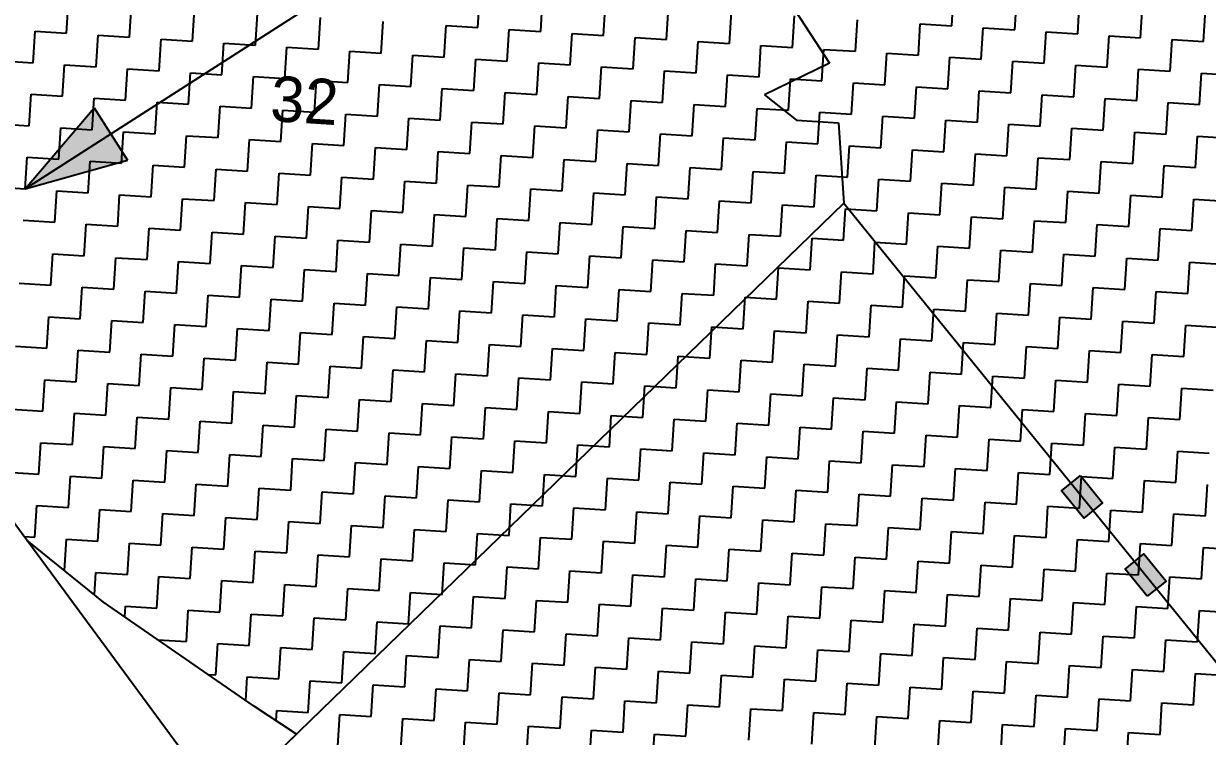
# Model space of a CAD drawing. Header units: metres. Extents: x 283327 to 285518, y 2014808 to 2017186.
# Drawn here: x 284659.1 to 285129.7, y 2015177.6 to 2015460.7 of the extents above; entities that cross this region are included whole.
import ezdxf
from ezdxf.enums import TextEntityAlignment as Align

# ---------------------------------------------------------------- set-up
doc = ezdxf.new("R2010")
doc.units = ezdxf.units.M
doc.header["$MEASUREMENT"] = 0
for name, color, linetype in [('POLY_HATCH', 12, 'Continuous'), ('POLY_PARCEL', 6, 'Continuous'), ('TEXT_PARCEL', 7, 'Continuous')]:
    doc.layers.add(name, color=color, linetype=linetype)
doc.styles.add('TEXT_MAP', font='', dxfattribs={"height": 2.5})
doc.styles.get('TEXT_MAP').set_extended_font_data('Kruti Dev 050')

msp = doc.modelspace()

# ---------------------------------------------------------------- hatches: boundary and pattern name
h = msp.add_hatch(color=256)
h.paths.add_polyline_path([(284693.74, 2015416.92), (284687.07, 2015427.32), (284659.73, 2015395.13)])
h.paths.add_polyline_path([(284659.73, 2015395.13), (284700.4, 2015406.52), (284693.74, 2015416.92)])
for points in [[(285080.53, 2015264.29), (285088.03, 2015270.37), (285079.23, 2015281.21), (285071.74, 2015275.13)], [(285104.47, 2015250.12), (285096.97, 2015244.03), (285105.77, 2015233.2), (285113.26, 2015239.28)]]:
    msp.add_hatch(color=256).paths.add_polyline_path(points)

# ---------------------------------------------------------------- linework, layer by layer
for points in [[(284659.73, 2015395.13), (284864.59, 2015526.42)], [(284659.73, 2015395.13), (284687.07, 2015427.32)], [(284687.07, 2015427.32), (284700.4, 2015406.52)], [(284659.73, 2015395.13), (284700.4, 2015406.52)]]:
    msp.add_lwpolyline(points)
for points in [[(285079.23, 2015281.21), (285088.03, 2015270.37), (285080.53, 2015264.29), (285071.74, 2015275.13)], [(285105.77, 2015233.2), (285096.97, 2015244.03), (285104.47, 2015250.12), (285113.26, 2015239.28)]]:
    msp.add_lwpolyline(points, close=True)
at = {"layer": 'POLY_HATCH', "linetype": 'Continuous'}
for p, q in [((284676.18, 2015456.9), (284676.97, 2015469.42)), ((284839.63, 2015459.18), (284840.41, 2015471.69)), ((284864.65, 2015457.61), (284865.44, 2015470.12)), ((285028.1, 2015459.89), (285028.88, 2015472.4)), ((285053.12, 2015458.31), (285053.91, 2015470.83)), ((285078.14, 2015456.74), (285078.93, 2015469.25)), ((284701.2, 2015455.33), (284701.99, 2015467.84)), ((284726.23, 2015453.75), (284727.02, 2015466.27)), ((284751.25, 2015452.18), (284752.04, 2015464.69)), ((284889.67, 2015456.03), (284890.46, 2015468.55)), ((284914.7, 2015454.46), (284915.49, 2015466.97)), ((284939.72, 2015452.89), (284940.51, 2015465.4)), ((285103.17, 2015455.16), (285103.96, 2015467.68)), ((285128.19, 2015453.59), (285128.98, 2015466.1)), ((284776.28, 2015450.61), (284777.06, 2015463.12)), ((284801.3, 2015449.03), (284802.09, 2015461.54)), ((284826.33, 2015447.46), (284827.11, 2015459.97)), ((284827.11, 2015459.97), (284839.63, 2015459.18)), ((284964.75, 2015451.31), (284965.53, 2015463.82)), ((284989.77, 2015449.74), (284990.56, 2015462.25)), ((285014.8, 2015448.16), (285015.58, 2015460.67)), ((285015.58, 2015460.67), (285028.1, 2015459.89)), ((284662.88, 2015445.18), (284663.67, 2015457.69)), ((284663.67, 2015457.69), (284676.18, 2015456.9)), ((284687.9, 2015443.6), (284688.69, 2015456.12)), ((284688.69, 2015456.12), (284701.2, 2015455.33)), ((284851.35, 2015445.88), (284852.14, 2015458.4)), ((284852.14, 2015458.4), (284864.65, 2015457.61)), ((284876.37, 2015444.31), (284877.16, 2015456.82)), ((284877.16, 2015456.82), (284889.67, 2015456.03)), ((284901.4, 2015442.73), (284902.19, 2015455.25)), ((284902.19, 2015455.25), (284914.7, 2015454.46)), ((285039.82, 2015446.59), (285040.61, 2015459.1)), ((285040.61, 2015459.1), (285053.12, 2015458.31)), ((285064.85, 2015445.01), (285065.63, 2015457.53)), ((285065.63, 2015457.53), (285078.14, 2015456.74)), ((285089.87, 2015443.44), (285090.66, 2015455.95)), ((285090.66, 2015455.95), (285103.17, 2015455.16)), ((284712.93, 2015442.03), (284713.72, 2015454.54)), ((284713.72, 2015454.54), (284726.23, 2015453.75)), ((284737.95, 2015440.46), (284738.74, 2015452.97)), ((284738.74, 2015452.97), (284751.25, 2015452.18)), ((284762.98, 2015438.88), (284763.76, 2015451.39)), ((284763.76, 2015451.39), (284776.28, 2015450.61)), ((284926.42, 2015441.16), (284927.21, 2015453.67)), ((284927.21, 2015453.67), (284939.72, 2015452.89)), ((284951.45, 2015439.59), (284952.24, 2015452.1)), ((284952.24, 2015452.1), (284964.75, 2015451.31)), ((284976.47, 2015438.01), (284977.26, 2015450.52)), ((284977.26, 2015450.52), (284989.77, 2015449.74)), ((285114.89, 2015441.86), (285115.68, 2015454.38)), ((285115.68, 2015454.38), (285128.19, 2015453.59)), ((284650.37, 2015445.97), (284662.88, 2015445.18)), ((284788, 2015437.31), (284788.79, 2015449.82)), ((284788.79, 2015449.82), (284801.3, 2015449.03)), ((284813.03, 2015435.73), (284813.81, 2015448.24)), ((284813.81, 2015448.24), (284826.33, 2015447.46)), ((284838.05, 2015434.16), (284838.84, 2015446.67)), ((284838.84, 2015446.67), (284851.35, 2015445.88)), ((285001.5, 2015436.44), (285002.28, 2015448.95)), ((285002.28, 2015448.95), (285014.8, 2015448.16)), ((285026.52, 2015434.86), (285027.31, 2015447.38)), ((285027.31, 2015447.38), (285039.82, 2015446.59)), ((285051.55, 2015433.29), (285052.33, 2015445.8)), ((285052.33, 2015445.8), (285064.85, 2015445.01)), ((284674.6, 2015431.88), (284675.39, 2015444.39)), ((284675.39, 2015444.39), (284687.9, 2015443.6)), ((284699.63, 2015430.3), (284700.42, 2015442.82)), ((284700.42, 2015442.82), (284712.93, 2015442.03)), ((284724.65, 2015428.73), (284725.44, 2015441.24)), ((284725.44, 2015441.24), (284737.95, 2015440.46)), ((284863.08, 2015432.58), (284863.86, 2015445.1)), ((284863.86, 2015445.1), (284876.37, 2015444.31)), ((284888.1, 2015431.01), (284888.89, 2015443.52)), ((284888.89, 2015443.52), (284901.4, 2015442.73)), ((284913.12, 2015429.44), (284913.91, 2015441.95)), ((284913.91, 2015441.95), (284926.42, 2015441.16)), ((285076.57, 2015431.71), (285077.36, 2015444.23)), ((285077.36, 2015444.23), (285089.87, 2015443.44)), ((285101.6, 2015430.14), (285102.38, 2015442.65)), ((285102.38, 2015442.65), (285114.89, 2015441.86)), ((285126.62, 2015428.57), (285127.41, 2015441.08)), ((285127.41, 2015441.08), (285139.92, 2015440.29)), ((284749.68, 2015427.16), (284750.47, 2015439.67)), ((284750.47, 2015439.67), (284762.98, 2015438.88)), ((284774.7, 2015425.58), (284775.49, 2015438.09)), ((284775.49, 2015438.09), (284788, 2015437.31)), ((284799.73, 2015424.01), (284800.51, 2015436.52)), ((284800.51, 2015436.52), (284813.03, 2015435.73)), ((284938.15, 2015427.86), (284938.94, 2015440.37)), ((284938.94, 2015440.37), (284951.45, 2015439.59)), ((284963.17, 2015426.29), (284963.96, 2015438.8)), ((284963.96, 2015438.8), (284976.47, 2015438.01)), ((284988.2, 2015424.71), (284988.98, 2015437.22)), ((284988.98, 2015437.22), (285001.5, 2015436.44)), ((284661.31, 2015420.15), (284662.09, 2015432.67)), ((284662.09, 2015432.67), (284674.6, 2015431.88)), ((284824.75, 2015422.43), (284825.54, 2015434.95)), ((284825.54, 2015434.95), (284838.05, 2015434.16)), ((284849.78, 2015420.86), (284850.56, 2015433.37)), ((284850.56, 2015433.37), (284863.08, 2015432.58)), ((284874.8, 2015419.28), (284875.59, 2015431.8)), ((284875.59, 2015431.8), (284888.1, 2015431.01)), ((285013.22, 2015423.14), (285014.01, 2015435.65)), ((285014.01, 2015435.65), (285026.52, 2015434.86)), ((285038.25, 2015421.56), (285039.03, 2015434.08)), ((285039.03, 2015434.08), (285051.55, 2015433.29)), ((285063.27, 2015419.99), (285064.06, 2015432.5)), ((285064.06, 2015432.5), (285076.57, 2015431.71)), ((284686.33, 2015418.58), (284687.12, 2015431.09)), ((284687.12, 2015431.09), (284699.63, 2015430.3)), ((284711.35, 2015417.01), (284712.14, 2015429.52)), ((284712.14, 2015429.52), (284724.65, 2015428.73)), ((284736.38, 2015415.43), (284737.17, 2015427.94)), ((284737.17, 2015427.94), (284749.68, 2015427.16)), ((284899.82, 2015417.71), (284900.61, 2015430.22)), ((284900.61, 2015430.22), (284913.12, 2015429.44)), ((284924.85, 2015416.14), (284925.64, 2015428.65)), ((284925.64, 2015428.65), (284938.15, 2015427.86)), ((284949.87, 2015414.56), (284950.66, 2015427.07)), ((284950.66, 2015427.07), (284963.17, 2015426.29)), ((285088.3, 2015418.41), (285089.08, 2015430.93)), ((285089.08, 2015430.93), (285101.6, 2015430.14)), ((285113.32, 2015416.84), (285114.11, 2015429.35)), ((285114.11, 2015429.35), (285126.62, 2015428.57)), ((284761.4, 2015413.86), (284762.19, 2015426.37)), ((284762.19, 2015426.37), (284774.7, 2015425.58)), ((284786.43, 2015412.28), (284787.21, 2015424.79)), ((284787.21, 2015424.79), (284799.73, 2015424.01)), ((284811.45, 2015410.71), (284812.24, 2015423.22)), ((284812.24, 2015423.22), (284824.75, 2015422.43)), ((284974.9, 2015412.99), (284975.69, 2015425.5)), ((284975.69, 2015425.5), (284988.2, 2015424.71)), ((284999.92, 2015411.41), (285000.71, 2015423.92)), ((285000.71, 2015423.92), (285013.22, 2015423.14)), ((285024.95, 2015409.84), (285025.73, 2015422.35)), ((285025.73, 2015422.35), (285038.25, 2015421.56)), ((284648.79, 2015420.94), (284661.31, 2015420.15)), ((284673.03, 2015406.85), (284673.82, 2015419.37)), ((284673.82, 2015419.37), (284686.33, 2015418.58)), ((284698.05, 2015405.28), (284698.84, 2015417.79)), ((284698.84, 2015417.79), (284711.35, 2015417.01)), ((284836.48, 2015409.13), (284837.26, 2015421.65)), ((284837.26, 2015421.65), (284849.78, 2015420.86)), ((284861.5, 2015407.56), (284862.29, 2015420.07)), ((284862.29, 2015420.07), (284874.8, 2015419.28)), ((284886.53, 2015405.98), (284887.31, 2015418.5)), ((284887.31, 2015418.5), (284899.82, 2015417.71)), ((285049.97, 2015408.26), (285050.76, 2015420.78)), ((285050.76, 2015420.78), (285063.27, 2015419.99)), ((285075, 2015406.69), (285075.78, 2015419.2)), ((285075.78, 2015419.2), (285088.3, 2015418.41)), ((285100.02, 2015405.12), (285100.81, 2015417.63)), ((285100.81, 2015417.63), (285113.32, 2015416.84)), ((284723.08, 2015403.71), (284723.87, 2015416.22)), ((284723.87, 2015416.22), (284736.38, 2015415.43)), ((284748.1, 2015402.13), (284748.89, 2015414.64)), ((284748.89, 2015414.64), (284761.4, 2015413.86)), ((284773.13, 2015400.56), (284773.92, 2015413.07)), ((284773.92, 2015413.07), (284786.43, 2015412.28)), ((284911.55, 2015404.41), (284912.34, 2015416.92)), ((284912.34, 2015416.92), (284924.85, 2015416.14)), ((284936.57, 2015402.84), (284937.36, 2015415.35)), ((284937.36, 2015415.35), (284949.87, 2015414.56)), ((284961.6, 2015401.26), (284962.39, 2015413.77)), ((284962.39, 2015413.77), (284974.9, 2015412.99)), ((285125.05, 2015403.54), (285125.83, 2015416.05)), ((285125.83, 2015416.05), (285138.34, 2015415.27)), ((284798.15, 2015398.98), (284798.94, 2015411.49)), ((284798.94, 2015411.49), (284811.45, 2015410.71)), ((284823.18, 2015397.41), (284823.96, 2015409.92)), ((284823.96, 2015409.92), (284836.48, 2015409.13)), ((284848.2, 2015395.83), (284848.99, 2015408.35)), ((284848.99, 2015408.35), (284861.5, 2015407.56)), ((284986.62, 2015399.69), (284987.41, 2015412.2)), ((284987.41, 2015412.2), (284999.92, 2015411.41)), ((285011.65, 2015398.11), (285012.44, 2015410.63)), ((285012.44, 2015410.63), (285024.95, 2015409.84)), ((285036.67, 2015396.54), (285037.46, 2015409.05)), ((285037.46, 2015409.05), (285049.97, 2015408.26)), ((284659.73, 2015395.13), (284660.52, 2015407.64)), ((284660.52, 2015407.64), (284673.03, 2015406.85)), ((284684.76, 2015393.55), (284685.54, 2015406.07)), ((284685.54, 2015406.07), (284698.05, 2015405.28)), ((284709.78, 2015391.98), (284710.57, 2015404.49)), ((284710.57, 2015404.49), (284723.08, 2015403.71)), ((284873.23, 2015394.26), (284874.01, 2015406.77)), ((284874.01, 2015406.77), (284886.53, 2015405.98)), ((284898.25, 2015392.69), (284899.04, 2015405.2)), ((284899.04, 2015405.2), (284911.55, 2015404.41)), ((284923.28, 2015391.11), (284924.06, 2015403.62)), ((284924.06, 2015403.62), (284936.57, 2015402.84)), ((285061.7, 2015394.96), (285062.48, 2015407.48)), ((285062.48, 2015407.48), (285075, 2015406.69)), ((285086.72, 2015393.39), (285087.51, 2015405.9)), ((285087.51, 2015405.9), (285100.02, 2015405.12)), ((285111.75, 2015391.82), (285112.53, 2015404.33)), ((285112.53, 2015404.33), (285125.05, 2015403.54)), ((284734.8, 2015390.41), (284735.59, 2015402.92)), ((284735.59, 2015402.92), (284748.1, 2015402.13)), ((284759.83, 2015388.83), (284760.62, 2015401.34)), ((284760.62, 2015401.34), (284773.13, 2015400.56)), ((284784.85, 2015387.26), (284785.64, 2015399.77)), ((284785.64, 2015399.77), (284798.15, 2015398.98)), ((284948.3, 2015389.54), (284949.09, 2015402.05)), ((284949.09, 2015402.05), (284961.6, 2015401.26)), ((284973.32, 2015387.96), (284974.11, 2015400.47)), ((284974.11, 2015400.47), (284986.62, 2015399.69)), ((284998.35, 2015386.39), (284999.14, 2015398.9)), ((284999.14, 2015398.9), (285011.65, 2015398.11)), ((284647.22, 2015395.92), (284659.73, 2015395.13)), ((284671.46, 2015381.83), (284672.24, 2015394.34)), ((284672.24, 2015394.34), (284684.76, 2015393.55)), ((284809.88, 2015385.68), (284810.66, 2015398.2)), ((284810.66, 2015398.2), (284823.18, 2015397.41)), ((284834.9, 2015384.11), (284835.69, 2015396.62)), ((284835.69, 2015396.62), (284848.2, 2015395.83)), ((284859.93, 2015382.53), (284860.71, 2015395.05)), ((284860.71, 2015395.05), (284873.23, 2015394.26)), ((285023.37, 2015384.81), (285024.16, 2015397.33)), ((285024.16, 2015397.33), (285036.67, 2015396.54)), ((285048.4, 2015383.24), (285049.18, 2015395.75)), ((285049.18, 2015395.75), (285061.7, 2015394.96)), ((285073.42, 2015381.67), (285074.21, 2015394.18)), ((285074.21, 2015394.18), (285086.72, 2015393.39)), ((284696.48, 2015380.26), (284697.27, 2015392.77)), ((284697.27, 2015392.77), (284709.78, 2015391.98)), ((284721.5, 2015378.68), (284722.29, 2015391.19)), ((284722.29, 2015391.19), (284734.8, 2015390.41)), ((284746.53, 2015377.11), (284747.32, 2015389.62)), ((284747.32, 2015389.62), (284759.83, 2015388.83)), ((284884.95, 2015380.96), (284885.74, 2015393.47)), ((284885.74, 2015393.47), (284898.25, 2015392.69)), ((284909.98, 2015379.39), (284910.76, 2015391.9)), ((284910.76, 2015391.9), (284923.28, 2015391.11)), ((284935, 2015377.81), (284935.79, 2015390.32)), ((284935.79, 2015390.32), (284948.3, 2015389.54)), ((285098.45, 2015380.09), (285099.23, 2015392.6)), ((285099.23, 2015392.6), (285111.75, 2015391.82)), ((285123.47, 2015378.52), (285124.26, 2015391.03)), ((285124.26, 2015391.03), (285136.77, 2015390.24)), ((284771.55, 2015375.53), (284772.34, 2015388.04)), ((284772.34, 2015388.04), (284784.85, 2015387.26)), ((284796.58, 2015373.96), (284797.37, 2015386.47)), ((284797.37, 2015386.47), (284809.88, 2015385.68)), ((284821.6, 2015372.38), (284822.39, 2015384.9)), ((284822.39, 2015384.9), (284834.9, 2015384.11)), ((284960.02, 2015376.24), (284960.81, 2015388.75)), ((284960.81, 2015388.75), (284973.32, 2015387.96)), ((284985.05, 2015374.66), (284985.84, 2015387.18)), ((284985.84, 2015387.18), (284998.35, 2015386.39)), ((285010.07, 2015373.09), (285010.86, 2015385.6)), ((285010.86, 2015385.6), (285023.37, 2015384.81)), ((284658.94, 2015382.62), (284671.46, 2015381.83)), ((284683.18, 2015368.53), (284683.97, 2015381.04)), ((284683.97, 2015381.04), (284696.48, 2015380.26)), ((284708.21, 2015366.96), (284708.99, 2015379.47)), ((284708.99, 2015379.47), (284721.5, 2015378.68)), ((284846.63, 2015370.81), (284847.41, 2015383.32)), ((284847.41, 2015383.32), (284859.93, 2015382.53)), ((284871.65, 2015369.24), (284872.44, 2015381.75)), ((284872.44, 2015381.75), (284884.95, 2015380.96)), ((284896.68, 2015367.66), (284897.46, 2015380.17)), ((284897.46, 2015380.17), (284909.98, 2015379.39)), ((285035.1, 2015371.51), (285035.89, 2015384.03)), ((285035.89, 2015384.03), (285048.4, 2015383.24)), ((285060.12, 2015369.94), (285060.91, 2015382.45)), ((285060.91, 2015382.45), (285073.42, 2015381.67)), ((285085.15, 2015368.37), (285085.93, 2015380.88)), ((285085.93, 2015380.88), (285098.45, 2015380.09)), ((284733.23, 2015365.38), (284734.02, 2015377.89)), ((284734.02, 2015377.89), (284746.53, 2015377.11)), ((284758.25, 2015363.81), (284759.04, 2015376.32)), ((284759.04, 2015376.32), (284771.55, 2015375.53)), ((284783.28, 2015362.23), (284784.07, 2015374.75)), ((284784.07, 2015374.75), (284796.58, 2015373.96)), ((284921.7, 2015366.09), (284922.49, 2015378.6)), ((284922.49, 2015378.6), (284935, 2015377.81)), ((284946.73, 2015364.51), (284947.51, 2015377.02)), ((284947.51, 2015377.02), (284960.02, 2015376.24)), ((284971.75, 2015362.94), (284972.54, 2015375.45)), ((284972.54, 2015375.45), (284985.05, 2015374.66)), ((285110.17, 2015366.79), (285110.96, 2015379.3)), ((285110.96, 2015379.3), (285123.47, 2015378.52)), ((284808.3, 2015360.66), (284809.09, 2015373.17)), ((284809.09, 2015373.17), (284821.6, 2015372.38)), ((284833.33, 2015359.08), (284834.12, 2015371.6)), ((284834.12, 2015371.6), (284846.63, 2015370.81)), ((284858.35, 2015357.51), (284859.14, 2015370.02)), ((284859.14, 2015370.02), (284871.65, 2015369.24)), ((284996.77, 2015361.36), (284997.56, 2015373.88)), ((284997.56, 2015373.88), (285010.07, 2015373.09)), ((285021.8, 2015359.79), (285022.59, 2015372.3)), ((285022.59, 2015372.3), (285035.1, 2015371.51)), ((285046.82, 2015358.22), (285047.61, 2015370.73)), ((285047.61, 2015370.73), (285060.12, 2015369.94)), ((284669.88, 2015356.81), (284670.67, 2015369.32)), ((284670.67, 2015369.32), (284683.18, 2015368.53)), ((284694.91, 2015355.23), (284695.69, 2015367.74)), ((284695.69, 2015367.74), (284708.21, 2015366.96)), ((284719.93, 2015353.66), (284720.72, 2015366.17)), ((284720.72, 2015366.17), (284733.23, 2015365.38)), ((284883.38, 2015355.94), (284884.16, 2015368.45)), ((284884.16, 2015368.45), (284896.68, 2015367.66)), ((284908.4, 2015354.36), (284909.19, 2015366.87)), ((284909.19, 2015366.87), (284921.7, 2015366.09)), ((285071.85, 2015356.64), (285072.63, 2015369.15)), ((285072.63, 2015369.15), (285085.15, 2015368.37)), ((285096.87, 2015355.07), (285097.66, 2015367.58)), ((285097.66, 2015367.58), (285110.17, 2015366.79)), ((285121.9, 2015353.49), (285122.68, 2015366)), ((285122.68, 2015366), (285135.2, 2015365.22)), ((284744.96, 2015352.08), (284745.74, 2015364.59)), ((284745.74, 2015364.59), (284758.25, 2015363.81)), ((284769.98, 2015350.51), (284770.77, 2015363.02)), ((284770.77, 2015363.02), (284783.28, 2015362.23)), ((284795, 2015348.93), (284795.79, 2015361.45)), ((284795.79, 2015361.45), (284808.3, 2015360.66)), ((284933.43, 2015352.79), (284934.21, 2015365.3)), ((284934.21, 2015365.3), (284946.73, 2015364.51)), ((284958.45, 2015351.21), (284959.24, 2015363.73)), ((284959.24, 2015363.73), (284971.75, 2015362.94)), ((284983.47, 2015349.64), (284984.26, 2015362.15)), ((284984.26, 2015362.15), (284996.77, 2015361.36)), ((284657.37, 2015357.59), (284669.88, 2015356.81)), ((284681.61, 2015343.51), (284682.39, 2015356.02)), ((284682.39, 2015356.02), (284694.91, 2015355.23)), ((284820.03, 2015347.36), (284820.82, 2015359.87)), ((284820.82, 2015359.87), (284833.33, 2015359.08)), ((284845.05, 2015345.79), (284845.84, 2015358.3)), ((284845.84, 2015358.3), (284858.35, 2015357.51)), ((284870.08, 2015344.21), (284870.86, 2015356.72)), ((284870.86, 2015356.72), (284883.38, 2015355.94)), ((285008.5, 2015348.06), (285009.29, 2015360.58)), ((285009.29, 2015360.58), (285021.8, 2015359.79)), ((285033.52, 2015346.49), (285034.31, 2015359)), ((285034.31, 2015359), (285046.82, 2015358.22)), ((285058.55, 2015344.92), (285059.34, 2015357.43)), ((285059.34, 2015357.43), (285071.85, 2015356.64)), ((284706.63, 2015341.93), (284707.42, 2015354.44)), ((284707.42, 2015354.44), (284719.93, 2015353.66)), ((284731.66, 2015340.36), (284732.44, 2015352.87)), ((284732.44, 2015352.87), (284744.96, 2015352.08)), ((284756.68, 2015338.78), (284757.47, 2015351.3)), ((284757.47, 2015351.3), (284769.98, 2015350.51)), ((284895.1, 2015342.64), (284895.89, 2015355.15)), ((284895.89, 2015355.15), (284908.4, 2015354.36)), ((284920.13, 2015341.06), (284920.91, 2015353.57)), ((284920.91, 2015353.57), (284933.43, 2015352.79)), ((284945.15, 2015339.49), (284945.94, 2015352)), ((284945.94, 2015352), (284958.45, 2015351.21)), ((285083.57, 2015343.34), (285084.36, 2015355.85)), ((285084.36, 2015355.85), (285096.87, 2015355.07)), ((285108.6, 2015341.77), (285109.38, 2015354.28)), ((285109.38, 2015354.28), (285121.9, 2015353.49)), ((284781.7, 2015337.21), (284782.49, 2015349.72)), ((284782.49, 2015349.72), (284795, 2015348.93)), ((284806.73, 2015335.63), (284807.52, 2015348.15)), ((284807.52, 2015348.15), (284820.03, 2015347.36)), ((284831.75, 2015334.06), (284832.54, 2015346.57)), ((284832.54, 2015346.57), (284845.05, 2015345.79)), ((284970.18, 2015337.91), (284970.96, 2015350.43)), ((284970.96, 2015350.43), (284983.47, 2015349.64)), ((284995.2, 2015336.34), (284995.99, 2015348.85)), ((284995.99, 2015348.85), (285008.5, 2015348.06)), ((285020.22, 2015334.76), (285021.01, 2015347.28)), ((285021.01, 2015347.28), (285033.52, 2015346.49)), ((284668.31, 2015331.78), (284669.09, 2015344.29)), ((284669.09, 2015344.29), (284681.61, 2015343.51)), ((284693.33, 2015330.21), (284694.12, 2015342.72)), ((284694.12, 2015342.72), (284706.63, 2015341.93)), ((284856.78, 2015332.49), (284857.57, 2015345)), ((284857.57, 2015345), (284870.08, 2015344.21)), ((284881.8, 2015330.91), (284882.59, 2015343.42)), ((284882.59, 2015343.42), (284895.1, 2015342.64)), ((284906.83, 2015329.34), (284907.61, 2015341.85)), ((284907.61, 2015341.85), (284920.13, 2015341.06)), ((285045.25, 2015333.19), (285046.04, 2015345.7)), ((285046.04, 2015345.7), (285058.55, 2015344.92)), ((285070.27, 2015331.62), (285071.06, 2015344.13)), ((285071.06, 2015344.13), (285083.57, 2015343.34)), ((285095.3, 2015330.04), (285096.08, 2015342.55)), ((285096.08, 2015342.55), (285108.6, 2015341.77)), ((284718.36, 2015328.63), (284719.14, 2015341.14)), ((284719.14, 2015341.14), (284731.66, 2015340.36)), ((284743.38, 2015327.06), (284744.17, 2015339.57)), ((284744.17, 2015339.57), (284756.68, 2015338.78)), ((284768.41, 2015325.48), (284769.19, 2015338)), ((284769.19, 2015338), (284781.7, 2015337.21)), ((284931.85, 2015327.76), (284932.64, 2015340.28)), ((284932.64, 2015340.28), (284945.15, 2015339.49)), ((284956.88, 2015326.19), (284957.66, 2015338.7)), ((284957.66, 2015338.7), (284970.18, 2015337.91)), ((284981.9, 2015324.61), (284982.69, 2015337.13)), ((284982.69, 2015337.13), (284995.2, 2015336.34)), ((285120.32, 2015328.47), (285121.11, 2015340.98)), ((285121.11, 2015340.98), (285133.62, 2015340.19)), ((284655.8, 2015332.57), (284668.31, 2015331.78)), ((284793.43, 2015323.91), (284794.22, 2015336.42)), ((284794.22, 2015336.42), (284806.73, 2015335.63)), ((284818.45, 2015322.34), (284819.24, 2015334.85)), ((284819.24, 2015334.85), (284831.75, 2015334.06)), ((284843.48, 2015320.76), (284844.27, 2015333.27)), ((284844.27, 2015333.27), (284856.78, 2015332.49)), ((285006.92, 2015323.04), (285007.71, 2015335.55)), ((285007.71, 2015335.55), (285020.22, 2015334.76)), ((285031.95, 2015321.47), (285032.74, 2015333.98)), ((285032.74, 2015333.98), (285045.25, 2015333.19)), ((285056.97, 2015319.89), (285057.76, 2015332.4)), ((285057.76, 2015332.4), (285070.27, 2015331.62)), ((284680.03, 2015318.48), (284680.82, 2015330.99)), ((284680.82, 2015330.99), (284693.33, 2015330.21)), ((284705.06, 2015316.91), (284705.84, 2015329.42)), ((284705.84, 2015329.42), (284718.36, 2015328.63)), ((284730.08, 2015315.33), (284730.87, 2015327.85)), ((284730.87, 2015327.85), (284743.38, 2015327.06)), ((284868.5, 2015319.19), (284869.29, 2015331.7)), ((284869.29, 2015331.7), (284881.8, 2015330.91)), ((284893.53, 2015317.61), (284894.31, 2015330.12)), ((284894.31, 2015330.12), (284906.83, 2015329.34)), ((284918.55, 2015316.04), (284919.34, 2015328.55)), ((284919.34, 2015328.55), (284931.85, 2015327.76)), ((285082, 2015318.32), (285082.79, 2015330.83)), ((285082.79, 2015330.83), (285095.3, 2015330.04)), ((285107.02, 2015316.74), (285107.81, 2015329.25)), ((285107.81, 2015329.25), (285120.32, 2015328.47)), ((284755.11, 2015313.76), (284755.89, 2015326.27)), ((284755.89, 2015326.27), (284768.41, 2015325.48)), ((284780.13, 2015312.18), (284780.92, 2015324.7)), ((284780.92, 2015324.7), (284793.43, 2015323.91)), ((284805.15, 2015310.61), (284805.94, 2015323.12)), ((284805.94, 2015323.12), (284818.45, 2015322.34)), ((284943.58, 2015314.46), (284944.36, 2015326.98)), ((284944.36, 2015326.98), (284956.88, 2015326.19)), ((284968.6, 2015312.89), (284969.39, 2015325.4)), ((284969.39, 2015325.4), (284981.9, 2015324.61)), ((284993.63, 2015311.31), (284994.41, 2015323.83)), ((284994.41, 2015323.83), (285006.92, 2015323.04)), ((284666.73, 2015306.76), (284667.52, 2015319.27)), ((284667.52, 2015319.27), (284680.03, 2015318.48)), ((284830.18, 2015309.04), (284830.97, 2015321.55)), ((284830.97, 2015321.55), (284843.48, 2015320.76)), ((284855.2, 2015307.46), (284855.99, 2015319.97)), ((284855.99, 2015319.97), (284868.5, 2015319.19)), ((284880.23, 2015305.89), (284881.02, 2015318.4)), ((284881.02, 2015318.4), (284893.53, 2015317.61)), ((285018.65, 2015309.74), (285019.44, 2015322.25)), ((285019.44, 2015322.25), (285031.95, 2015321.47)), ((285043.67, 2015308.17), (285044.46, 2015320.68)), ((285044.46, 2015320.68), (285056.97, 2015319.89)), ((285068.7, 2015306.59), (285069.49, 2015319.1)), ((285069.49, 2015319.1), (285082, 2015318.32)), ((284691.76, 2015305.18), (284692.54, 2015317.69)), ((284692.54, 2015317.69), (284705.06, 2015316.91)), ((284716.78, 2015303.61), (284717.57, 2015316.12)), ((284717.57, 2015316.12), (284730.08, 2015315.33)), ((284741.81, 2015302.03), (284742.59, 2015314.55)), ((284742.59, 2015314.55), (284755.11, 2015313.76)), ((284905.25, 2015304.31), (284906.04, 2015316.82)), ((284906.04, 2015316.82), (284918.55, 2015316.04)), ((284930.28, 2015302.74), (284931.06, 2015315.25)), ((284931.06, 2015315.25), (284943.58, 2015314.46)), ((284955.3, 2015301.16), (284956.09, 2015313.68)), ((284956.09, 2015313.68), (284968.6, 2015312.89)), ((285093.72, 2015305.02), (285094.51, 2015317.53)), ((285094.51, 2015317.53), (285107.02, 2015316.74)), ((285118.75, 2015303.44), (285119.54, 2015315.96)), ((285119.54, 2015315.96), (285132.05, 2015315.17)), ((284766.83, 2015300.46), (284767.62, 2015312.97)), ((284767.62, 2015312.97), (284780.13, 2015312.18)), ((284791.86, 2015298.88), (284792.64, 2015311.4)), ((284792.64, 2015311.4), (284805.15, 2015310.61)), ((284816.88, 2015297.31), (284817.67, 2015309.82)), ((284817.67, 2015309.82), (284830.18, 2015309.04)), ((284980.33, 2015299.59), (284981.11, 2015312.1)), ((284981.11, 2015312.1), (284993.63, 2015311.31)), ((285005.35, 2015298.02), (285006.14, 2015310.53)), ((285006.14, 2015310.53), (285018.65, 2015309.74)), ((285030.38, 2015296.44), (285031.16, 2015308.95)), ((285031.16, 2015308.95), (285043.67, 2015308.17)), ((284654.22, 2015307.54), (284666.73, 2015306.76)), ((284678.46, 2015293.46), (284679.25, 2015305.97)), ((284679.25, 2015305.97), (284691.76, 2015305.18)), ((284703.48, 2015291.88), (284704.27, 2015304.39)), ((284704.27, 2015304.39), (284716.78, 2015303.61)), ((284841.9, 2015295.74), (284842.69, 2015308.25)), ((284842.69, 2015308.25), (284855.2, 2015307.46)), ((284866.93, 2015294.16), (284867.72, 2015306.67)), ((284867.72, 2015306.67), (284880.23, 2015305.89)), ((284891.95, 2015292.59), (284892.74, 2015305.1)), ((284892.74, 2015305.1), (284905.25, 2015304.31)), ((285055.4, 2015294.87), (285056.19, 2015307.38)), ((285056.19, 2015307.38), (285068.7, 2015306.59)), ((285080.42, 2015293.29), (285081.21, 2015305.8)), ((285081.21, 2015305.8), (285093.72, 2015305.02)), ((285105.45, 2015291.72), (285106.24, 2015304.23)), ((285106.24, 2015304.23), (285118.75, 2015303.44)), ((284728.51, 2015290.31), (284729.29, 2015302.82)), ((284729.29, 2015302.82), (284741.81, 2015302.03)), ((284753.53, 2015288.73), (284754.32, 2015301.25)), ((284754.32, 2015301.25), (284766.83, 2015300.46)), ((284778.56, 2015287.16), (284779.34, 2015299.67)), ((284779.34, 2015299.67), (284791.86, 2015298.88)), ((284916.98, 2015291.01), (284917.76, 2015303.53)), ((284917.76, 2015303.53), (284930.28, 2015302.74)), ((284942, 2015289.44), (284942.79, 2015301.95)), ((284942.79, 2015301.95), (284955.3, 2015301.16)), ((284967.03, 2015287.86), (284967.81, 2015300.38)), ((284967.81, 2015300.38), (284980.33, 2015299.59)), ((284803.58, 2015285.59), (284804.37, 2015298.1)), ((284804.37, 2015298.1), (284816.88, 2015297.31)), ((284828.6, 2015284.01), (284829.39, 2015296.52)), ((284829.39, 2015296.52), (284841.9, 2015295.74)), ((284853.63, 2015282.44), (284854.42, 2015294.95)), ((284854.42, 2015294.95), (284866.93, 2015294.16)), ((284992.05, 2015286.29), (284992.84, 2015298.8)), ((284992.84, 2015298.8), (285005.35, 2015298.02)), ((285017.08, 2015284.72), (285017.86, 2015297.23)), ((285017.86, 2015297.23), (285030.38, 2015296.44)), ((285042.1, 2015283.14), (285042.89, 2015295.65)), ((285042.89, 2015295.65), (285055.4, 2015294.87)), ((284665.16, 2015281.73), (284665.95, 2015294.24)), ((284665.95, 2015294.24), (284678.46, 2015293.46)), ((284690.18, 2015280.16), (284690.97, 2015292.67)), ((284690.97, 2015292.67), (284703.48, 2015291.88)), ((284715.21, 2015278.58), (284715.99, 2015291.1)), ((284715.99, 2015291.1), (284728.51, 2015290.31)), ((284878.65, 2015280.86), (284879.44, 2015293.37)), ((284879.44, 2015293.37), (284891.95, 2015292.59)), ((284903.68, 2015279.29), (284904.47, 2015291.8)), ((284904.47, 2015291.8), (284916.98, 2015291.01)), ((284928.7, 2015277.71), (284929.49, 2015290.23)), ((284929.49, 2015290.23), (284942, 2015289.44)), ((285067.12, 2015281.57), (285067.91, 2015294.08)), ((285067.91, 2015294.08), (285080.42, 2015293.29)), ((285092.15, 2015279.99), (285092.94, 2015292.51)), ((285092.94, 2015292.51), (285105.45, 2015291.72)), ((285117.17, 2015278.42), (285117.96, 2015290.93)), ((285117.96, 2015290.93), (285130.47, 2015290.14)), ((284740.23, 2015277.01), (284741.02, 2015289.52)), ((284741.02, 2015289.52), (284753.53, 2015288.73)), ((284765.26, 2015275.43), (284766.04, 2015287.95)), ((284766.04, 2015287.95), (284778.56, 2015287.16)), ((284790.28, 2015273.86), (284791.07, 2015286.37)), ((284791.07, 2015286.37), (284803.58, 2015285.59)), ((284953.73, 2015276.14), (284954.51, 2015288.65)), ((284954.51, 2015288.65), (284967.03, 2015287.86)), ((284978.75, 2015274.57), (284979.54, 2015287.08)), ((284979.54, 2015287.08), (284992.05, 2015286.29)), ((285003.78, 2015272.99), (285004.56, 2015285.5)), ((285004.56, 2015285.5), (285017.08, 2015284.72)), ((284652.65, 2015282.52), (284665.16, 2015281.73)), ((284676.88, 2015268.43), (284677.67, 2015280.94)), ((284677.67, 2015280.94), (284690.18, 2015280.16)), ((284815.31, 2015272.29), (284816.09, 2015284.8)), ((284816.09, 2015284.8), (284828.6, 2015284.01)), ((284840.33, 2015270.71), (284841.12, 2015283.22)), ((284841.12, 2015283.22), (284853.63, 2015282.44)), ((284865.35, 2015269.14), (284866.14, 2015281.65)), ((284866.14, 2015281.65), (284878.65, 2015280.86)), ((285028.8, 2015271.42), (285029.59, 2015283.93)), ((285029.59, 2015283.93), (285042.1, 2015283.14)), ((285053.83, 2015269.84), (285054.61, 2015282.35)), ((285054.61, 2015282.35), (285067.12, 2015281.57)), ((285078.85, 2015268.27), (285079.64, 2015280.78)), ((285079.64, 2015280.78), (285092.15, 2015279.99)), ((284701.91, 2015266.86), (284702.7, 2015279.37)), ((284702.7, 2015279.37), (284715.21, 2015278.58)), ((284726.93, 2015265.28), (284727.72, 2015277.8)), ((284727.72, 2015277.8), (284740.23, 2015277.01)), ((284751.96, 2015263.71), (284752.74, 2015276.22)), ((284752.74, 2015276.22), (284765.26, 2015275.43)), ((284890.38, 2015267.56), (284891.17, 2015280.08)), ((284891.17, 2015280.08), (284903.68, 2015279.29)), ((284915.4, 2015265.99), (284916.19, 2015278.5)), ((284916.19, 2015278.5), (284928.7, 2015277.71)), ((284940.43, 2015264.41), (284941.22, 2015276.93)), ((284941.22, 2015276.93), (284953.73, 2015276.14)), ((285103.87, 2015266.69), (285104.66, 2015279.21)), ((285104.66, 2015279.21), (285117.17, 2015278.42)), ((285128.9, 2015265.12), (285129.69, 2015277.63)), ((284776.98, 2015262.14), (284777.77, 2015274.65)), ((284777.77, 2015274.65), (284790.28, 2015273.86)), ((284802.01, 2015260.56), (284802.79, 2015273.07)), ((284802.79, 2015273.07), (284815.31, 2015272.29)), ((284827.03, 2015258.99), (284827.82, 2015271.5)), ((284827.82, 2015271.5), (284840.33, 2015270.71)), ((284965.45, 2015262.84), (284966.24, 2015275.35)), ((284966.24, 2015275.35), (284978.75, 2015274.57)), ((284990.48, 2015261.27), (284991.26, 2015273.78)), ((284991.26, 2015273.78), (285003.78, 2015272.99)), ((285015.5, 2015259.69), (285016.29, 2015272.2)), ((285016.29, 2015272.2), (285028.8, 2015271.42)), ((284663.58, 2015256.71), (284664.37, 2015269.22)), ((284664.37, 2015269.22), (284676.88, 2015268.43)), ((284688.61, 2015255.13), (284689.4, 2015267.65)), ((284689.4, 2015267.65), (284701.91, 2015266.86)), ((284852.06, 2015257.41), (284852.84, 2015269.92)), ((284852.84, 2015269.92), (284865.35, 2015269.14)), ((284877.08, 2015255.84), (284877.87, 2015268.35)), ((284877.87, 2015268.35), (284890.38, 2015267.56)), ((284902.1, 2015254.26), (284902.89, 2015266.78)), ((284902.89, 2015266.78), (284915.4, 2015265.99)), ((285040.53, 2015258.12), (285041.31, 2015270.63)), ((285041.31, 2015270.63), (285053.83, 2015269.84)), ((285065.55, 2015256.54), (285066.34, 2015269.06)), ((285066.34, 2015269.06), (285078.85, 2015268.27)), ((285090.57, 2015254.97), (285091.36, 2015267.48)), ((285091.36, 2015267.48), (285103.87, 2015266.69)), ((284713.63, 2015253.56), (284714.42, 2015266.07)), ((284714.42, 2015266.07), (284726.93, 2015265.28)), ((284738.66, 2015251.98), (284739.45, 2015264.5)), ((284739.45, 2015264.5), (284751.96, 2015263.71)), ((284763.68, 2015250.41), (284764.47, 2015262.92)), ((284764.47, 2015262.92), (284776.98, 2015262.14)), ((284927.13, 2015252.69), (284927.92, 2015265.2)), ((284927.92, 2015265.2), (284940.43, 2015264.41)), ((284952.15, 2015251.12), (284952.94, 2015263.63)), ((284952.94, 2015263.63), (284965.45, 2015262.84)), ((284977.18, 2015249.54), (284977.96, 2015262.05)), ((284977.96, 2015262.05), (284990.48, 2015261.27)), ((285115.6, 2015253.39), (285116.39, 2015265.91)), ((285116.39, 2015265.91), (285128.9, 2015265.12)), ((284788.71, 2015248.84), (284789.49, 2015261.35)), ((284789.49, 2015261.35), (284802.01, 2015260.56)), ((284813.73, 2015247.26), (284814.52, 2015259.77)), ((284814.52, 2015259.77), (284827.03, 2015258.99)), ((284838.76, 2015245.69), (284839.54, 2015258.2)), ((284839.54, 2015258.2), (284852.06, 2015257.41)), ((285002.2, 2015247.97), (285002.99, 2015260.48)), ((285002.99, 2015260.48), (285015.5, 2015259.69)), ((285027.23, 2015246.39), (285028.01, 2015258.9)), ((285028.01, 2015258.9), (285040.53, 2015258.12)), ((285052.25, 2015244.82), (285053.04, 2015257.33)), ((285053.04, 2015257.33), (285065.55, 2015256.54)), ((284659.2, 2015256.98), (284663.58, 2015256.71)), ((284675.31, 2015243.41), (284676.1, 2015255.92)), ((284676.1, 2015255.92), (284688.61, 2015255.13)), ((284700.33, 2015241.83), (284701.12, 2015254.35)), ((284701.12, 2015254.35), (284713.63, 2015253.56)), ((284725.36, 2015240.26), (284726.15, 2015252.77)), ((284726.15, 2015252.77), (284738.66, 2015251.98)), ((284863.78, 2015244.11), (284864.57, 2015256.63)), ((284864.57, 2015256.63), (284877.08, 2015255.84)), ((284888.8, 2015242.54), (284889.59, 2015255.05)), ((284889.59, 2015255.05), (284902.1, 2015254.26)), ((284913.83, 2015240.96), (284914.62, 2015253.48)), ((284914.62, 2015253.48), (284927.13, 2015252.69)), ((285077.28, 2015243.24), (285078.06, 2015255.76)), ((285078.06, 2015255.76), (285090.57, 2015254.97)), ((285102.3, 2015241.67), (285103.09, 2015254.18)), ((285103.09, 2015254.18), (285115.6, 2015253.39)), ((285127.32, 2015240.09), (285128.11, 2015252.61)), ((285128.11, 2015252.61), (285140.62, 2015251.82)), ((284750.38, 2015238.69), (284751.17, 2015251.2)), ((284751.17, 2015251.2), (284763.68, 2015250.41)), ((284775.41, 2015237.11), (284776.19, 2015249.62)), ((284776.19, 2015249.62), (284788.71, 2015248.84)), ((284800.43, 2015235.54), (284801.22, 2015248.05)), ((284801.22, 2015248.05), (284813.73, 2015247.26)), ((284938.85, 2015239.39), (284939.64, 2015251.9)), ((284939.64, 2015251.9), (284952.15, 2015251.12)), ((284963.88, 2015237.82), (284964.67, 2015250.33)), ((284964.67, 2015250.33), (284977.18, 2015249.54)), ((284988.9, 2015236.24), (284989.69, 2015248.75)), ((284989.69, 2015248.75), (285002.2, 2015247.97)), ((284675.27, 2015243.41), (284675.31, 2015243.41)), ((284825.46, 2015233.96), (284826.24, 2015246.47)), ((284826.24, 2015246.47), (284838.76, 2015245.69)), ((284850.48, 2015232.39), (284851.27, 2015244.9)), ((284851.27, 2015244.9), (284863.78, 2015244.11)), ((284875.51, 2015230.81), (284876.29, 2015243.33)), ((284876.29, 2015243.33), (284888.8, 2015242.54)), ((285013.93, 2015234.67), (285014.71, 2015247.18)), ((285014.71, 2015247.18), (285027.23, 2015246.39)), ((285038.95, 2015233.09), (285039.74, 2015245.6)), ((285039.74, 2015245.6), (285052.25, 2015244.82)), ((285063.98, 2015231.52), (285064.76, 2015244.03)), ((285064.76, 2015244.03), (285077.28, 2015243.24)), ((284687.26, 2015233.74), (284687.82, 2015242.62)), ((284687.82, 2015242.62), (284700.33, 2015241.83)), ((284712.06, 2015228.53), (284712.85, 2015241.05)), ((284712.85, 2015241.05), (284725.36, 2015240.26)), ((284737.08, 2015226.96), (284737.87, 2015239.47)), ((284737.87, 2015239.47), (284750.38, 2015238.69)), ((284900.53, 2015229.24), (284901.32, 2015241.75)), ((284901.32, 2015241.75), (284913.83, 2015240.96)), ((284925.55, 2015227.66), (284926.34, 2015240.18)), ((284926.34, 2015240.18), (284938.85, 2015239.39)), ((284950.58, 2015226.09), (284951.37, 2015238.6)), ((284951.37, 2015238.6), (284963.88, 2015237.82)), ((285089, 2015229.94), (285089.79, 2015242.46)), ((285089.79, 2015242.46), (285102.3, 2015241.67)), ((285114.02, 2015228.37), (285114.81, 2015240.88)), ((285114.81, 2015240.88), (285127.32, 2015240.09)), ((284762.11, 2015225.39), (284762.9, 2015237.9)), ((284762.9, 2015237.9), (284775.41, 2015237.11)), ((284787.13, 2015223.81), (284787.92, 2015236.32)), ((284787.92, 2015236.32), (284800.43, 2015235.54)), ((284812.16, 2015222.24), (284812.94, 2015234.75)), ((284812.94, 2015234.75), (284825.46, 2015233.96)), ((284975.6, 2015224.52), (284976.39, 2015237.03)), ((284976.39, 2015237.03), (284988.9, 2015236.24)), ((285000.63, 2015222.94), (285001.41, 2015235.45)), ((285001.41, 2015235.45), (285013.93, 2015234.67)), ((285025.65, 2015221.37), (285026.44, 2015233.88)), ((285026.44, 2015233.88), (285038.95, 2015233.09)), ((284699.28, 2015225.03), (284699.55, 2015229.32)), ((284699.55, 2015229.32), (284712.06, 2015228.53)), ((284837.18, 2015220.66), (284837.97, 2015233.18)), ((284837.97, 2015233.18), (284850.48, 2015232.39)), ((284862.21, 2015219.09), (284862.99, 2015231.6)), ((284862.99, 2015231.6), (284875.51, 2015230.81)), ((284887.23, 2015217.51), (284888.02, 2015230.03)), ((284888.02, 2015230.03), (284900.53, 2015229.24)), ((285050.68, 2015219.79), (285051.46, 2015232.31)), ((285051.46, 2015232.31), (285063.98, 2015231.52)), ((285075.7, 2015218.22), (285076.49, 2015230.73)), ((285076.49, 2015230.73), (285089, 2015229.94)), ((285100.73, 2015216.64), (285101.51, 2015229.16)), ((285101.51, 2015229.16), (285114.02, 2015228.37)), ((284723.78, 2015215.24), (284724.57, 2015227.75)), ((284724.57, 2015227.75), (284737.08, 2015226.96)), ((284748.81, 2015213.66), (284749.6, 2015226.17)), ((284749.6, 2015226.17), (284762.11, 2015225.39)), ((284773.83, 2015212.09), (284774.62, 2015224.6)), ((284774.62, 2015224.6), (284787.13, 2015223.81)), ((284912.25, 2015215.94), (284913.04, 2015228.45)), ((284913.04, 2015228.45), (284925.55, 2015227.66)), ((284937.28, 2015214.37), (284938.07, 2015226.88)), ((284938.07, 2015226.88), (284950.58, 2015226.09)), ((284962.3, 2015212.79), (284963.09, 2015225.3)), ((284963.09, 2015225.3), (284975.6, 2015224.52)), ((285125.75, 2015215.07), (285126.54, 2015227.58)), ((285126.54, 2015227.58), (285139.05, 2015226.8)), ((284798.86, 2015210.51), (284799.64, 2015223.02)), ((284799.64, 2015223.02), (284812.16, 2015222.24)), ((284823.88, 2015208.94), (284824.67, 2015221.45)), ((284824.67, 2015221.45), (284837.18, 2015220.66)), ((284848.91, 2015207.36), (284849.69, 2015219.88)), ((284849.69, 2015219.88), (284862.21, 2015219.09)), ((284987.33, 2015211.22), (284988.12, 2015223.73)), ((284988.12, 2015223.73), (285000.63, 2015222.94)), ((285012.35, 2015209.64), (285013.14, 2015222.15)), ((285013.14, 2015222.15), (285025.65, 2015221.37)), ((285037.38, 2015208.07), (285038.16, 2015220.58)), ((285038.16, 2015220.58), (285050.68, 2015219.79)), ((284712.4, 2015215.95), (284723.78, 2015215.24)), ((284873.93, 2015205.79), (284874.72, 2015218.3)), ((284874.72, 2015218.3), (284887.23, 2015217.51)), ((284898.96, 2015204.21), (284899.74, 2015216.73)), ((284899.74, 2015216.73), (284912.25, 2015215.94)), ((284923.98, 2015202.64), (284924.77, 2015215.15)), ((284924.77, 2015215.15), (284937.28, 2015214.37)), ((285062.4, 2015206.49), (285063.19, 2015219.01)), ((285063.19, 2015219.01), (285075.7, 2015218.22)), ((285087.43, 2015204.92), (285088.21, 2015217.43)), ((285088.21, 2015217.43), (285100.73, 2015216.64)), ((285112.45, 2015203.35), (285113.24, 2015215.86)), ((285113.24, 2015215.86), (285125.75, 2015215.07)), ((284735.51, 2015201.94), (284736.3, 2015214.45)), ((284736.3, 2015214.45), (284748.81, 2015213.66)), ((284760.53, 2015200.36), (284761.32, 2015212.87)), ((284761.32, 2015212.87), (284773.83, 2015212.09)), ((284785.56, 2015198.79), (284786.35, 2015211.3)), ((284786.35, 2015211.3), (284798.86, 2015210.51)), ((284949, 2015201.07), (284949.79, 2015213.58)), ((284949.79, 2015213.58), (284962.3, 2015212.79)), ((284974.03, 2015199.49), (284974.82, 2015212)), ((284974.82, 2015212), (284987.33, 2015211.22)), ((284999.05, 2015197.92), (284999.84, 2015210.43)), ((284999.84, 2015210.43), (285012.35, 2015209.64)), ((284810.58, 2015197.21), (284811.37, 2015209.72)), ((284811.37, 2015209.72), (284823.88, 2015208.94)), ((284835.61, 2015195.64), (284836.39, 2015208.15)), ((284836.39, 2015208.15), (284848.91, 2015207.36)), ((284860.63, 2015194.06), (284861.42, 2015206.58)), ((284861.42, 2015206.58), (284873.93, 2015205.79)), ((285024.08, 2015196.34), (285024.86, 2015208.86)), ((285024.86, 2015208.86), (285037.38, 2015208.07)), ((285049.1, 2015194.77), (285049.89, 2015207.28)), ((285049.89, 2015207.28), (285062.4, 2015206.49)), ((285074.13, 2015193.19), (285074.91, 2015205.71)), ((285074.91, 2015205.71), (285087.43, 2015204.92)), ((284732.39, 2015202.13), (284735.51, 2015201.94)), ((284747.43, 2015191.73), (284748.02, 2015201.15)), ((284748.02, 2015201.15), (284760.53, 2015200.36)), ((284885.66, 2015192.49), (284886.44, 2015205)), ((284886.44, 2015205), (284898.96, 2015204.21)), ((284910.68, 2015190.92), (284911.47, 2015203.43)), ((284911.47, 2015203.43), (284923.98, 2015202.64)), ((284935.7, 2015189.34), (284936.49, 2015201.85)), ((284936.49, 2015201.85), (284949, 2015201.07)), ((285099.15, 2015191.62), (285099.94, 2015204.13)), ((285099.94, 2015204.13), (285112.45, 2015203.35)), ((285124.18, 2015190.05), (285124.96, 2015202.56)), ((285124.96, 2015202.56), (285137.48, 2015201.77)), ((284772.26, 2015187.06), (284773.05, 2015199.57)), ((284773.05, 2015199.57), (284785.56, 2015198.79)), ((284797.28, 2015185.49), (284798.07, 2015198)), ((284798.07, 2015198), (284810.58, 2015197.21)), ((284822.31, 2015183.91), (284823.09, 2015196.43)), ((284823.09, 2015196.43), (284835.61, 2015195.64)), ((284960.73, 2015187.77), (284961.52, 2015200.28)), ((284961.52, 2015200.28), (284974.03, 2015199.49)), ((284985.75, 2015186.19), (284986.54, 2015198.7)), ((284986.54, 2015198.7), (284999.05, 2015197.92)), ((285010.78, 2015184.62), (285011.57, 2015197.13)), ((285011.57, 2015197.13), (285024.08, 2015196.34)), ((284847.33, 2015182.34), (284848.12, 2015194.85)), ((284848.12, 2015194.85), (284860.63, 2015194.06)), ((284872.36, 2015180.76), (284873.14, 2015193.28)), ((284873.14, 2015193.28), (284885.66, 2015192.49)), ((284897.38, 2015179.19), (284898.17, 2015191.7)), ((284898.17, 2015191.7), (284910.68, 2015190.92)), ((285035.8, 2015183.04), (285036.59, 2015195.56)), ((285036.59, 2015195.56), (285049.1, 2015194.77)), ((285060.83, 2015181.47), (285061.61, 2015193.98)), ((285061.61, 2015193.98), (285074.13, 2015193.19)), ((285085.85, 2015179.9), (285086.64, 2015192.41)), ((285086.64, 2015192.41), (285099.15, 2015191.62)), ((284759.49, 2015183.75), (284759.75, 2015187.85)), ((284759.75, 2015187.85), (284772.26, 2015187.06)), ((284922.41, 2015177.62), (284923.19, 2015190.13)), ((284923.19, 2015190.13), (284935.7, 2015189.34)), ((284947.43, 2015176.04), (284948.22, 2015188.55)), ((284948.22, 2015188.55), (284960.73, 2015187.77)), ((284972.45, 2015174.47), (284973.24, 2015186.98)), ((284973.24, 2015186.98), (284985.75, 2015186.19)), ((285110.88, 2015178.32), (285111.66, 2015190.83)), ((285111.66, 2015190.83), (285124.18, 2015190.05)), ((284783.98, 2015173.76), (284784.77, 2015186.27)), ((284784.77, 2015186.27), (284797.28, 2015185.49)), ((284809.01, 2015172.19), (284809.8, 2015184.7)), ((284809.8, 2015184.7), (284822.31, 2015183.91)), ((284834.03, 2015170.61), (284834.82, 2015183.13)), ((284834.82, 2015183.13), (284847.33, 2015182.34)), ((284997.48, 2015172.89), (284998.27, 2015185.41)), ((284998.27, 2015185.41), (285010.78, 2015184.62)), ((285022.5, 2015171.32), (285023.29, 2015183.83)), ((285023.29, 2015183.83), (285035.8, 2015183.04)), ((285047.53, 2015169.74), (285048.32, 2015182.26)), ((285048.32, 2015182.26), (285060.83, 2015181.47)), ((284859.06, 2015169.04), (284859.84, 2015181.55)), ((284859.84, 2015181.55), (284872.36, 2015180.76)), ((284884.08, 2015167.47), (284884.87, 2015179.98)), ((284884.87, 2015179.98), (284897.38, 2015179.19)), ((284909.11, 2015165.89), (284909.89, 2015178.4)), ((284909.89, 2015178.4), (284922.41, 2015177.62)), ((285072.55, 2015168.17), (285073.34, 2015180.68)), ((285073.34, 2015180.68), (285085.85, 2015179.9)), ((285097.58, 2015166.6), (285098.36, 2015179.11)), ((285098.36, 2015179.11), (285110.88, 2015178.32))]:
    msp.add_line(p, q, dxfattribs=at)
at = {"layer": 'POLY_HATCH'}
for p, q in [((284660.32, 2015255.47), (284640.66, 2015282.11)), ((284690.83, 2015230.87), (284660.32, 2015255.47)), ((284750.43, 2015189.65), (284690.83, 2015230.87)), ((284767.57, 2015178.48), (284750.43, 2015189.65)), ((284737.83, 2015149.66), (284767.57, 2015178.48))]:
    msp.add_line(p, q, dxfattribs=at)
at = {"layer": 'POLY_PARCEL'}
for p, q in [((284955.05, 2015482.56), (284979.5, 2015445.02)), ((284979.5, 2015445.02), (284953.57, 2015432.42)), ((284953.57, 2015432.42), (284966.35, 2015422.4)), ((284966.35, 2015422.4), (284983.04, 2015421.35)), ((284983.04, 2015421.35), (284985.21, 2015389.4)), ((284985.21, 2015389.4), (284737.83, 2015149.66)), ((284985.21, 2015389.4), (285244.69, 2015069.67)), ((284722.66, 2015170.98), (284642.79, 2015279.21))]:
    msp.add_line(p, q, dxfattribs=at)

# ---------------------------------------------------------------- texts
at = {"layer": 'TEXT_PARCEL', "style": 'TEXT_MAP'}
msp.add_text('32', height=18.053, rotation=356.4002, dxfattribs=at).set_placement((284770.79, 2015430.25), align=Align.MIDDLE)

doc.saveas('drawing.dxf')
